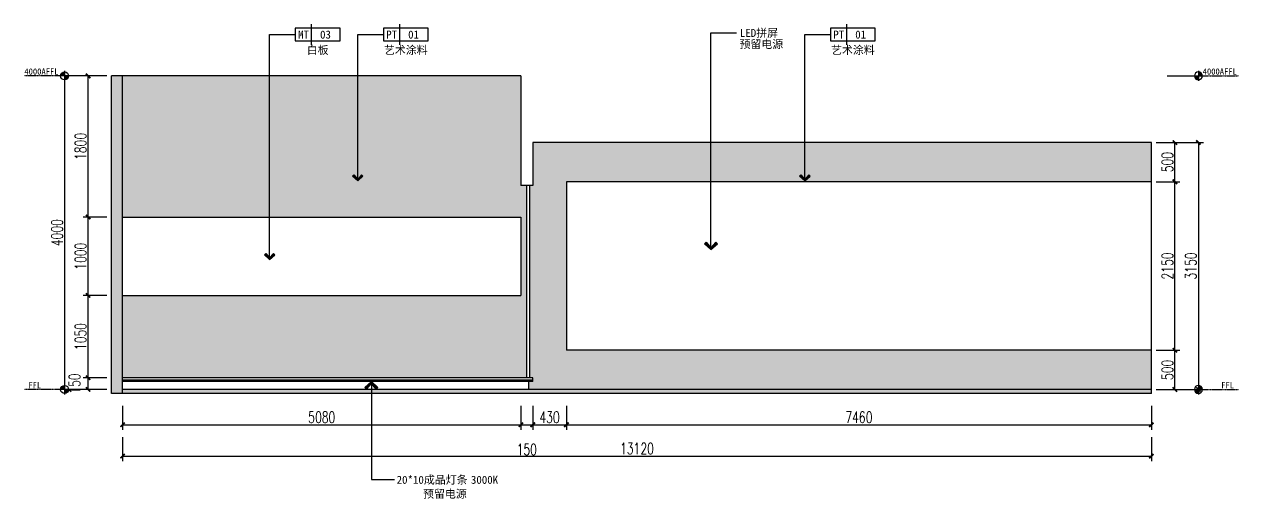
# Model space of a CAD drawing. Header units: millimetres. Extents: x 5625199 to 7433318, y -3316392 to -2552493.
# Drawn here: x 6168704 to 6184192, y -2677916 to -2671864 of the extents above; entities that cross this region are included whole.
import ezdxf
from ezdxf.enums import TextEntityAlignment as Align

# ---------------------------------------------------------------- set-up
doc = ezdxf.new("R2010")
doc.units = ezdxf.units.MM
doc.header["$PDMODE"] = 35
doc.header["$PDSIZE"] = -10
doc.linetypes.add('M-CENTER', pattern=[11.25, 7.5, -1.25, 1.25, -1.25])
for name, color, linetype in [('155', 155, 'Continuous'), ('DIM', 7, 'Continuous'), ('PL-天花', 30, 'Continuous'), ('PL-文字标注', 2, 'Continuous')]:
    doc.layers.add(name, color=color, linetype=linetype)
doc.styles.add('03.YBC-宋体2.5', font='', dxfattribs={"width": 0.8, "height": 2.5})
doc.styles.add('dop-S', font='')
doc.styles.add('XZC', font='SIMPLEX.SHX', dxfattribs={"width": 0.7, "bigfont": 'hztxt.shx'})
doc.styles.add('标注-尺寸', font='simplex.shx', dxfattribs={"width": 0.7})
doc.styles.get('03.YBC-宋体2.5').set_extended_font_data('SimSun')
doc.styles.get('dop-S').set_extended_font_data('SimSun')
doc.linetypes.add('LED_LINE', pattern='A,12.7,-5.08,["LED",XZC,S=2.54,R=0,X=-2.54,Y=-1.27],-6.349999999999999', length=24.13)
doc.dimstyles.new('90', dxfattribs={"dimscale": 0.9, "dimtxt": 150, "dimasz": 50, "dimexe": 120, "dimexo": 150, "dimgap": 30, "dimtad": 1, "dimdec": 0, "dimrnd": 5, "dimdsep": 46, "dimtxsty": '标注-尺寸', "dimblk": 'ARCHTICK', "dimcen": 0.2, "dimclrd": 8, "dimclre": 8, "dimclrt": 2, "dimadec": 0, "dimazin": 0, "dimtfac": 1, "dimtdec": 0, "dimtmove": 2, "dimatfit": 3, "dimldrblk": 'ccccc', "dimfxl": 300, "dimfxlon": 1, "dimtolj": 1, "dimtzin": 0, "dimarcsym": 0})
doc.dimstyles.new('副本 100', dxfattribs={"dimscale": 0.8, "dimtxt": 180, "dimasz": 70, "dimexe": 80, "dimexo": 100, "dimgap": 30, "dimtad": 1, "dimdec": 0, "dimrnd": 5, "dimdsep": 46, "dimtxsty": '标注-尺寸', "dimblk": 'ARCHTICK', "dimcen": 0.2, "dimdle": 5, "dimclrd": 8, "dimclre": 8, "dimclrt": 2, "dimadec": 0, "dimazin": 0, "dimtfac": 1, "dimtdec": 0, "dimtmove": 2, "dimatfit": 3, "dimldrblk": 'ccccc', "dimfxl": 300, "dimfxlon": 1, "dimtolj": 1, "dimtzin": 0, "dimarcsym": 0})
pattern_1 = [(0, (273595.864621, -417279.7072739999), (0, 203.2), [0, -203.2]), (0, (273597.896621, -417350.827274), (0, 203.2), [0, -203.2]), (0, (273603.992621, -417241.099274), (0, 203.2), [0, -203.2]), (338.1986, (273498.328621, -417304.091274), (609.6000554757884, -203.1999818137321), [21.8852496, -1072.3802784]), (216.8699, (273518.648621, -417312.219274), (609.5999833019285, 406.400025047106), [10.16, -1005.84]), (130.6013, (273510.520621, -417318.315274), (1016.000085595377, -1219.199800489247), [18.734024, -1854.6773168]), (206.5651, (273443.464621, -417342.699274), (-203.1998288935924, -203.2002660693446), [4.543755199999999, -449.8252624]), (326.3099, (273439.400621, -417344.731274), (406.3999101390997, -203.2002711718613), [7.3265792, -725.3215872]), (108.4349, (273445.496621, -417348.7952739999), (-203.1996755348543, 406.4000883092897), [6.4257936, -636.149096]), (225, (273573.512621, -417363.0192740001), (-2.84e-14, -203.2000628800271), [8.6209632, -278.7471184]), (0, (273567.416621, -417369.115274), (203.2, 203.2), [12.192, -191.008]), (135, (273579.608621, -417369.115274), (-203.2000651427688, 1.42e-14), [8.62096, -278.7471184]), (251.5651, (273549.128621, -417232.971274), (203.1996750288869, 406.4000918510402), [6.425792, -636.149096]), (0, (273547.096621, -417239.0672739999), (203.2, 203.2), [10.16, -193.04]), (143.1301, (273557.256621, -417239.0672739999), (-609.5999833019285, 406.4000250471062), [10.16, -1005.84]), (213.6901, (273441.432621, -417230.9392739999), (406.3999074765397, 203.2002693968192), [7.326576, -725.3215872]), (341.5650999999999, (273435.336621, -417235.003274), (-406.4000918510401, 203.1996750288873), [12.851584, -629.7233023999999]), (126.8699, (273447.528621, -417239.0672739999), (406.400025047106, -609.5999833019285), [10.16, -1005.84]), (0, (273500.360621, -417239.0672739999), (0, 203.2), [0, -203.2]), (0, (273445.496621, -417291.899274), (0, 203.2), [0, -203.2]), (0, (273502.392621, -417367.083274), (0, 203.2), [0, -203.2]), (0, (273557.256621, -417304.091274), (0, 203.2), [0, -203.2]), (0, (273498.328621, -417269.547274), (0, 203.2), [0, -203.2]), (0, (273453.624621, -417263.451274), (0, 203.2), [0, -203.2]), (0, (273471.912621, -417275.6432739999), (0, 203.2), [0, -203.2]), (0, (273463.784621, -417324.4112739999), (0, 203.2), [0, -203.2]), (0, (273415.016621, -417316.283274), (0, 203.2), [0, -203.2]), (0, (273417.048621, -417269.547274), (0, 203.2), [0, -203.2]), (0, (273410.952621, -417224.843274), (0, 203.2), [0, -203.2]), (0, (273473.944621, -417216.7152740001), (0, 203.2), [0, -203.2]), (0, (273518.648621, -417208.587274), (0, 203.2), [0, -203.2]), (0, (273589.768621, -417216.7152740001), (0, 203.2), [0, -203.2]), (0, (273541.0006209999, -417279.7072739999), (0, 203.2), [0, -203.2]), (0, (273520.680621, -417243.131274), (0, 203.2), [0, -203.2]), (0, (273536.936621, -417340.667274), (0, 203.2), [0, -203.2]), (0, (273475.976621, -417350.827274), (0, 203.2), [0, -203.2]), (0, (273536.936621, -417395.531274), (0, 203.2), [0, -203.2]), (0, (273469.880621, -417383.3392739999), (0, 203.2), [0, -203.2]), (0, (273404.856621, -417389.435274), (0, 203.2), [0, -203.2]), (0, (273429.2406210001, -417399.595274), (0, 203.2), [0, -203.2]), (0, (273431.272621, -417371.1472739999), (0, 203.2), [0, -203.2]), (0, (273567.416621, -417403.659274), (0, 203.2), [0, -203.2]), (0, (273591.800621, -417320.347274), (0, 203.2), [0, -203.2]), (0, (273581.640621, -417259.387274), (0, 203.2), [0, -203.2]), (0, (273488.168621, -417405.691274), (0, 203.2), [0, -203.2])]

# ---------------------------------------------------------------- blocks, each defined once
blk = doc.blocks.new('_ArchTick')
at = {"color": 0, "linetype": 'ByBlock', "const_width": 0.4}
blk.add_lwpolyline([(-0.5, -0.5), (0.5, 0.5)], dxfattribs=at)
blk = doc.blocks.new('*D237')
at = {"layer": '155', "color": 8, "lineweight": -2, "ltscale": 500, "transparency": 16777216}
for p, q in [((6169958.068876359, -2676732.718903087), (6169958.068876359, -2677036.718903087)), ((6175038.178024437, -2676732.718903087), (6175038.178024437, -2677036.718903087)), ((6169954.068876359, -2676972.718903087), (6175042.178024438, -2676972.718903087))]:
    blk.add_line(p, q, dxfattribs=at)
at = {"layer": 'Defpoints', "color": 0, "transparency": 16777216}
for p in [(6175038.178024437, -2675322.718903087), (6169958.068876359, -2675930.009797983), (6175038.178024437, -2676972.718903087)]:
    blk.add_point(p, dxfattribs=at)
at = {"layer": '155', "color": 8, "linetype": 'ByBlock', "lineweight": -2, "transparency": 16777216, "xscale": 56, "yscale": 56, "zscale": 56, "rotation": 180}
blk.add_blockref('_ArchTick', (6169958.068876359, -2676972.718903087), dxfattribs=at)
at = {"layer": '155', "color": 8, "linetype": 'ByBlock', "lineweight": -2, "transparency": 16777216, "xscale": 56, "yscale": 56, "zscale": 56}
blk.add_blockref('_ArchTick', (6175038.178024437, -2676972.718903087), dxfattribs=at)
at = {"layer": '155', "color": 2, "ltscale": 500, "transparency": 16777216, "insert": (6172498.123450399, -2676876.718903086), "char_height": 144, "attachment_point": 5, "style": '标注-尺寸'}
blk.add_mtext('\\A1;5080', dxfattribs=at)
blk = doc.blocks.new('ccccc')
h = blk.add_hatch(color=44)
h.dxf.hatch_style = 1
h.paths.add_polyline_path([(-1.713128774543291, -1.115298350458032), (-1.349075249163432, -1.474599215202033), (1e-16, 1e-16), (-1.349075249163432, 1.474599215202033), (-1.713128774543291, 1.115298350458032), (-0.4242640688316899, -1e-16)])
at = {"color": 44}
for p, q in [((-0.4242640688316898, 0), (-5.066636229632421, 0)), ((-1.349075249163432, 1.474599215202033), (-1.713128774543291, 1.115298350458032)), ((-1.713128774543291, 1.115298350458032), (-0.4242640688316898, 0)), ((-1.713128774543291, -1.115298350458032), (-0.4242640688316898, 0)), ((0, 0), (-1.349075249163432, 1.474599215202033)), ((0, 0), (-1.349075249163432, -1.474599215202033)), ((-1.349075249163432, -1.474599215202033), (-1.713128774543291, -1.115298350458032))]:
    blk.add_line(p, q, dxfattribs=at)
blk = doc.blocks.new('*D238')
at = {"layer": '155', "color": 8, "lineweight": -2, "ltscale": 500, "transparency": 16777216}
for p, q in [((6175038.178024437, -2676732.718903087), (6175038.178024437, -2677036.718903087)), ((6175188.178024438, -2676732.718903087), (6175188.178024438, -2677036.718903087)), ((6175034.178024437, -2676972.718903087), (6175192.178024437, -2676972.718903087))]:
    blk.add_line(p, q, dxfattribs=at)
at = {"layer": 'Defpoints', "color": 0, "transparency": 16777216}
for p in [(6175188.178024438, -2673922.718903087), (6175038.178024437, -2675322.718903087), (6175188.178024438, -2676972.718903087)]:
    blk.add_point(p, dxfattribs=at)
at = {"layer": '155', "color": 8, "linetype": 'ByBlock', "lineweight": -2, "transparency": 16777216, "xscale": 56, "yscale": 56, "zscale": 56, "rotation": 180}
blk.add_blockref('_ArchTick', (6175038.178024437, -2676972.718903087), dxfattribs=at)
at = {"layer": '155', "color": 8, "linetype": 'ByBlock', "lineweight": -2, "transparency": 16777216, "xscale": 56, "yscale": 56, "zscale": 56}
blk.add_blockref('_ArchTick', (6175188.178024438, -2676972.718903087), dxfattribs=at)
at = {"layer": '155', "color": 2, "ltscale": 500, "transparency": 16777216, "insert": (6175113.178024437, -2677288.718903087), "char_height": 144, "attachment_point": 5, "style": '标注-尺寸'}
blk.add_mtext('\\A1;150', dxfattribs=at)
blk = doc.blocks.new('*D239')
at = {"layer": '155', "color": 8, "lineweight": -2, "ltscale": 500, "transparency": 16777216}
for p, q in [((6175188.178024438, -2676732.718903087), (6175188.178024438, -2677036.718903087)), ((6175618.178024441, -2676732.718903087), (6175618.178024441, -2677036.718903087)), ((6175184.178024437, -2676972.718903087), (6175622.178024441, -2676972.718903087))]:
    blk.add_line(p, q, dxfattribs=at)
at = {"layer": 'Defpoints', "color": 0, "transparency": 16777216}
for p in [(6175188.178024438, -2673922.718903087), (6175618.178024441, -2676022.718903087), (6175618.178024441, -2676972.718903087)]:
    blk.add_point(p, dxfattribs=at)
at = {"layer": '155', "color": 8, "linetype": 'ByBlock', "lineweight": -2, "transparency": 16777216, "xscale": 56, "yscale": 56, "zscale": 56, "rotation": 180}
blk.add_blockref('_ArchTick', (6175188.178024438, -2676972.718903087), dxfattribs=at)
at = {"layer": '155', "color": 8, "linetype": 'ByBlock', "lineweight": -2, "transparency": 16777216, "xscale": 56, "yscale": 56, "zscale": 56}
blk.add_blockref('_ArchTick', (6175618.178024441, -2676972.718903087), dxfattribs=at)
at = {"layer": '155', "color": 2, "ltscale": 500, "transparency": 16777216, "insert": (6175403.178024439, -2676876.718903086), "char_height": 144, "attachment_point": 5, "style": '标注-尺寸'}
blk.add_mtext('\\A1;430', dxfattribs=at)
blk = doc.blocks.new('*D240')
at = {"layer": '155', "color": 8, "lineweight": -2, "ltscale": 500, "transparency": 16777216}
for p, q in [((6175618.178024441, -2676732.718903087), (6175618.178024441, -2677036.718903087)), ((6183077.855271838, -2676732.718903087), (6183077.855271838, -2677036.718903087)), ((6175614.17802444, -2676972.718903087), (6183081.855271837, -2676972.718903087))]:
    blk.add_line(p, q, dxfattribs=at)
at = {"layer": 'Defpoints', "color": 0, "transparency": 16777216}
for p in [(6175618.178024441, -2676022.718903087), (6183077.855271838, -2676268.253132696), (6183077.855271838, -2676972.718903087)]:
    blk.add_point(p, dxfattribs=at)
at = {"layer": '155', "color": 8, "linetype": 'ByBlock', "lineweight": -2, "transparency": 16777216, "xscale": 56, "yscale": 56, "zscale": 56, "rotation": 180}
blk.add_blockref('_ArchTick', (6175618.178024441, -2676972.718903087), dxfattribs=at)
at = {"layer": '155', "color": 8, "linetype": 'ByBlock', "lineweight": -2, "transparency": 16777216, "xscale": 56, "yscale": 56, "zscale": 56}
blk.add_blockref('_ArchTick', (6183077.855271838, -2676972.718903087), dxfattribs=at)
at = {"layer": '155', "color": 2, "ltscale": 500, "transparency": 16777216, "insert": (6179348.01664814, -2676876.718903086), "char_height": 144, "attachment_point": 5, "style": '标注-尺寸'}
blk.add_mtext('\\A1;7460', dxfattribs=at)
blk = doc.blocks.new('*D369')
at = {"layer": '155', "color": 8, "lineweight": -2, "ltscale": 500, "transparency": 16777216}
for p, q in [((6169958.068876359, -2677132.718903087), (6169958.068876359, -2677436.718903087)), ((6183077.855271838, -2677132.718903087), (6183077.855271838, -2677436.718903087)), ((6169954.068876359, -2677372.718903086), (6183081.855271837, -2677372.718903086))]:
    blk.add_line(p, q, dxfattribs=at)
at = {"layer": 'Defpoints', "color": 0, "transparency": 16777216}
for p in [(6169958.068876359, -2676241.144308512), (6183077.855271838, -2676522.718903087), (6183077.855271838, -2677372.718903086)]:
    blk.add_point(p, dxfattribs=at)
at = {"layer": '155', "color": 8, "linetype": 'ByBlock', "lineweight": -2, "transparency": 16777216, "xscale": 56, "yscale": 56, "zscale": 56, "rotation": 180}
blk.add_blockref('_ArchTick', (6169958.068876359, -2677372.718903086), dxfattribs=at)
at = {"layer": '155', "color": 8, "linetype": 'ByBlock', "lineweight": -2, "transparency": 16777216, "xscale": 56, "yscale": 56, "zscale": 56}
blk.add_blockref('_ArchTick', (6183077.855271838, -2677372.718903086), dxfattribs=at)
at = {"layer": '155', "color": 2, "ltscale": 500, "transparency": 16777216, "insert": (6176517.962074098, -2677276.718903087), "char_height": 144, "attachment_point": 5, "style": '标注-尺寸'}
blk.add_mtext('\\A1;13120', dxfattribs=at)
blk = doc.blocks.new('子标高')
h = blk.add_hatch(color=256)
edge = h.paths.add_edge_path()
edge.add_arc((-600.2409431565975, 0.2411642588631366), 50.95940477876863, 89.72884797535391, 180.2711520246482, ccw=False)
edge.add_line((-599.9997788977342, 51.19999838216973), (-599.9997788977342, -3.638e-12))
edge.add_line((-599.9997788977342, 0), (-651.1997772799077, 0))
edge = h.paths.add_edge_path()
edge.add_arc((-599.7586146388712, -0.2411642588667746), 50.95940477876958, -90.27115202464557, 0.271152024646824, ccw=False)
edge.add_line((-599.9997788977342, -51.19999838217336), (-599.9997788977342, 0))
edge.add_line((-599.9997788977342, 0), (-548.7997805155609, 0))
at = {"linetype": 'M-CENTER', "ltscale": 0.5}
blk.add_line((-709.9997754219294, -3.63798e-11), (-1113.972843062991, 9.8225428e-09), dxfattribs=at)
for p, q in [((-200, 0), (-709.9997754219294, 0)), ((-599.9997788977342, 63.99999797771307), (-599.9997788977342, -63.9999979777167))]:
    blk.add_line(p, q)
at = {"color": 5}
blk.add_circle((-599.9997788977342, 0), 51.19999838217196, dxfattribs=at)
at = {"style": 'dop-S'}
blk.add_attdef('标高', (-1232.206651260485, 15.99306680168956), '', height=99.99999684017963, dxfattribs=at)
blk = doc.blocks.new('母标高')
h = blk.add_hatch(color=256)
edge = h.paths.add_edge_path()
edge.add_arc((-600.2409431565975, 0.2411642588631366), 50.95940477876863, 89.72884797535391, 180.2711520246482, ccw=False)
edge.add_line((-599.9997788977342, 51.19999838216973), (-599.9997788977342, -3.638e-12))
edge.add_line((-599.9997788977342, 0), (-651.1997772799077, 0))
edge = h.paths.add_edge_path()
edge.add_arc((-599.7586146388712, -0.2411642588667746), 50.95940477876958, -90.27115202464557, 0.271152024646824, ccw=False)
edge.add_line((-599.9997788977342, -51.19999838217336), (-599.9997788977342, 0))
edge.add_line((-599.9997788977342, 0), (-548.7997805155609, 0))
at = {"linetype": 'M-CENTER', "ltscale": 0.5}
blk.add_line((-709.9997754219294, -3.63798e-11), (-1113.972843062991, 9.8225428e-09), dxfattribs=at)
for p, q in [((-200, 0), (-709.9997754219294, 0)), ((-599.9997788977342, 63.99999797771307), (-599.9997788977342, -63.9999979777167))]:
    blk.add_line(p, q)
at = {"color": 5}
blk.add_circle((-599.9997788977342, 0), 51.19999838217196, dxfattribs=at)
at = {"style": 'dop-S'}
blk.add_attdef('标高', (-1104.391530706991, 15.99306680168956), '', height=99.99999684017963, dxfattribs=at)
blk = doc.blocks.new('*D457')
at = {"layer": '155', "color": 8, "lineweight": -2, "ltscale": 500, "transparency": 16777216}
for p, q in [((6169758.068462875, -2676372.718903087), (6169454.068462875, -2676372.718903087)), ((6169518.068462874, -2676526.718903087), (6169518.068462874, -2676368.718903087)), ((6169758.068462875, -2676522.718903087), (6169454.068462875, -2676522.718903087))]:
    blk.add_line(p, q, dxfattribs=at)
at = {"layer": 'Defpoints', "color": 0, "transparency": 16777216}
for p in [(6169518.068462874, -2676372.718903087), (6170511.132777443, -2676372.718903087), (6170511.132777443, -2676522.718903087)]:
    blk.add_point(p, dxfattribs=at)
at = {"layer": '155', "color": 8, "linetype": 'ByBlock', "lineweight": -2, "transparency": 16777216, "xscale": 56, "yscale": 56, "zscale": 56}
for p, rotation in [((6169518.068462874, -2676372.718903087), 90), ((6169518.068462874, -2676522.718903087), 270)]:
    blk.add_blockref('_ArchTick', p, dxfattribs=dict(at, rotation=rotation))
at = {"layer": '155', "color": 2, "ltscale": 500, "transparency": 16777216, "insert": (6169346.068462874, -2676447.718903087), "char_height": 144, "attachment_point": 5, "rotation": 90, "style": '标注-尺寸'}
blk.add_mtext('\\A1;150', dxfattribs=at)
blk = doc.blocks.new('*D458')
at = {"layer": '155', "color": 8, "lineweight": -2, "ltscale": 500, "transparency": 16777216}
for p, q in [((6169458.068683978, -2672522.718903087), (6169154.068683978, -2672522.718903087)), ((6169218.068683977, -2672518.718903087), (6169218.068683977, -2676526.718903087)), ((6169458.068683978, -2676522.718903087), (6169154.068683978, -2676522.718903087))]:
    blk.add_line(p, q, dxfattribs=at)
at = {"layer": 'Defpoints', "color": 0, "transparency": 16777216}
for p in [(6174332.644264731, -2672522.718903087), (6169218.068683977, -2676522.718903087), (6170938.88295686, -2676522.718903087)]:
    blk.add_point(p, dxfattribs=at)
at = {"layer": '155', "color": 8, "linetype": 'ByBlock', "lineweight": -2, "transparency": 16777216, "xscale": 56, "yscale": 56, "zscale": 56}
for p, rotation in [((6169218.068683977, -2672522.718903087), 90), ((6169218.068683977, -2676522.718903087), 270)]:
    blk.add_blockref('_ArchTick', p, dxfattribs=dict(at, rotation=rotation))
at = {"layer": '155', "color": 2, "ltscale": 500, "transparency": 16777216, "insert": (6169122.068683978, -2674522.718903087), "char_height": 144, "attachment_point": 5, "rotation": 90, "style": '标注-尺寸'}
blk.add_mtext('\\A1;4000', dxfattribs=at)
blk = doc.blocks.new('*D459')
at = {"layer": '155', "color": 8, "lineweight": -2, "ltscale": 500, "transparency": 16777216}
for p, q in [((6169758.068462875, -2675322.718903087), (6169454.068462875, -2675322.718903087)), ((6169518.068462874, -2676376.718903087), (6169518.068462874, -2675318.718903087)), ((6169758.068462875, -2676372.718903087), (6169454.068462875, -2676372.718903087))]:
    blk.add_line(p, q, dxfattribs=at)
at = {"layer": 'Defpoints', "color": 0, "transparency": 16777216}
for p in [(6169518.068462874, -2675322.718903087), (6170387.227223793, -2675322.718903087), (6170511.132777443, -2676372.718903087)]:
    blk.add_point(p, dxfattribs=at)
at = {"layer": '155', "color": 8, "linetype": 'ByBlock', "lineweight": -2, "transparency": 16777216, "xscale": 56, "yscale": 56, "zscale": 56}
for p, rotation in [((6169518.068462874, -2675322.718903087), 90), ((6169518.068462874, -2676372.718903087), 270)]:
    blk.add_blockref('_ArchTick', p, dxfattribs=dict(at, rotation=rotation))
at = {"layer": '155', "color": 2, "ltscale": 500, "transparency": 16777216, "insert": (6169422.068462875, -2675847.718903087), "char_height": 144, "attachment_point": 5, "rotation": 90, "style": '标注-尺寸'}
blk.add_mtext('\\A1;1050', dxfattribs=at)
blk = doc.blocks.new('*D460')
at = {"layer": '155', "color": 8, "lineweight": -2, "ltscale": 500, "transparency": 16777216}
for p, q in [((6169758.068462875, -2674322.718903087), (6169454.068462875, -2674322.718903087)), ((6169518.068462874, -2675326.718903087), (6169518.068462874, -2674318.718903087)), ((6169758.068462875, -2675322.718903087), (6169454.068462875, -2675322.718903087))]:
    blk.add_line(p, q, dxfattribs=at)
at = {"layer": 'Defpoints', "color": 0, "transparency": 16777216}
for p in [(6169518.068462874, -2674322.718903087), (6170489.338419177, -2674322.718903087), (6170387.227223793, -2675322.718903087)]:
    blk.add_point(p, dxfattribs=at)
at = {"layer": '155', "color": 8, "linetype": 'ByBlock', "lineweight": -2, "transparency": 16777216, "xscale": 56, "yscale": 56, "zscale": 56}
for p, rotation in [((6169518.068462874, -2674322.718903087), 90), ((6169518.068462874, -2675322.718903087), 270)]:
    blk.add_blockref('_ArchTick', p, dxfattribs=dict(at, rotation=rotation))
at = {"layer": '155', "color": 2, "ltscale": 500, "transparency": 16777216, "insert": (6169422.068462875, -2674822.718903087), "char_height": 144, "attachment_point": 5, "rotation": 90, "style": '标注-尺寸'}
blk.add_mtext('\\A1;1000', dxfattribs=at)
blk = doc.blocks.new('*D461')
at = {"layer": '155', "color": 8, "lineweight": -2, "ltscale": 500, "transparency": 16777216}
for p, q in [((6169758.068462875, -2672522.718903087), (6169454.068462875, -2672522.718903087)), ((6169518.068462874, -2674326.718903087), (6169518.068462874, -2672518.718903087)), ((6169758.068462875, -2674322.718903087), (6169454.068462875, -2674322.718903087))]:
    blk.add_line(p, q, dxfattribs=at)
at = {"layer": 'Defpoints', "color": 0, "transparency": 16777216}
for p in [(6169518.068462874, -2672522.718903087), (6170489.338419177, -2672522.718903087), (6170489.338419177, -2674322.718903087)]:
    blk.add_point(p, dxfattribs=at)
at = {"layer": '155', "color": 8, "linetype": 'ByBlock', "lineweight": -2, "transparency": 16777216, "xscale": 56, "yscale": 56, "zscale": 56}
for p, rotation in [((6169518.068462874, -2672522.718903087), 90), ((6169518.068462874, -2674322.718903087), 270)]:
    blk.add_blockref('_ArchTick', p, dxfattribs=dict(at, rotation=rotation))
at = {"layer": '155', "color": 2, "ltscale": 500, "transparency": 16777216, "insert": (6169422.068462875, -2673422.718903087), "char_height": 144, "attachment_point": 5, "rotation": 90, "style": '标注-尺寸'}
blk.add_mtext('\\A1;1800', dxfattribs=at)
blk = doc.blocks.new('*D462')
at = {"layer": '155', "color": 8, "lineweight": -2, "ltscale": 500, "transparency": 16777216}
for p, q in [((6183137.855271837, -2676022.718903086), (6183441.855271837, -2676022.718903086)), ((6183377.855271837, -2676526.718903087), (6183377.855271837, -2676018.718903087)), ((6183137.855271837, -2676522.718903087), (6183441.855271837, -2676522.718903087))]:
    blk.add_line(p, q, dxfattribs=at)
at = {"layer": 'Defpoints', "color": 0, "transparency": 16777216}
for p in [(6182867.50003785, -2676022.718903086), (6183377.855271837, -2676022.718903086), (6182867.50003785, -2676522.718903087)]:
    blk.add_point(p, dxfattribs=at)
at = {"layer": '155', "color": 8, "linetype": 'ByBlock', "lineweight": -2, "transparency": 16777216, "xscale": 56, "yscale": 56, "zscale": 56}
for p, rotation in [((6183377.855271837, -2676022.718903086), 90), ((6183377.855271837, -2676522.718903087), 270)]:
    blk.add_blockref('_ArchTick', p, dxfattribs=dict(at, rotation=rotation))
at = {"layer": '155', "color": 2, "ltscale": 500, "transparency": 16777216, "insert": (6183281.855271838, -2676272.718903087), "char_height": 144, "attachment_point": 5, "rotation": 90, "style": '标注-尺寸'}
blk.add_mtext('\\A1;500', dxfattribs=at)
blk = doc.blocks.new('*D463')
at = {"layer": '155', "color": 8, "lineweight": -2, "ltscale": 500, "transparency": 16777216}
for p, q in [((6183137.855271837, -2673872.718903087), (6183441.855271837, -2673872.718903087)), ((6183377.855271837, -2676026.718903087), (6183377.855271837, -2673868.718903086)), ((6183137.855271837, -2676022.718903086), (6183441.855271837, -2676022.718903086))]:
    blk.add_line(p, q, dxfattribs=at)
at = {"layer": 'Defpoints', "color": 0, "transparency": 16777216}
for p in [(6182800.489565878, -2673872.718903087), (6183377.855271837, -2673872.718903087), (6182867.50003785, -2676022.718903086)]:
    blk.add_point(p, dxfattribs=at)
at = {"layer": '155', "color": 8, "linetype": 'ByBlock', "lineweight": -2, "transparency": 16777216, "xscale": 56, "yscale": 56, "zscale": 56}
for p, rotation in [((6183377.855271837, -2673872.718903087), 90), ((6183377.855271837, -2676022.718903086), 270)]:
    blk.add_blockref('_ArchTick', p, dxfattribs=dict(at, rotation=rotation))
at = {"layer": '155', "color": 2, "ltscale": 500, "transparency": 16777216, "insert": (6183281.855271838, -2674947.718903087), "char_height": 144, "attachment_point": 5, "rotation": 90, "style": '标注-尺寸'}
blk.add_mtext('\\A1;2150', dxfattribs=at)
blk = doc.blocks.new('*D464')
at = {"layer": '155', "color": 8, "lineweight": -2, "ltscale": 500, "transparency": 16777216}
for p, q in [((6183137.855271837, -2673372.718903087), (6183441.855271837, -2673372.718903087)), ((6183377.855271837, -2673876.718903087), (6183377.855271837, -2673368.718903087)), ((6183137.855271837, -2673872.718903087), (6183441.855271837, -2673872.718903087))]:
    blk.add_line(p, q, dxfattribs=at)
at = {"layer": 'Defpoints', "color": 0, "transparency": 16777216}
for p in [(6182800.489565878, -2673372.718903087), (6183377.855271837, -2673372.718903087), (6182800.489565878, -2673872.718903087)]:
    blk.add_point(p, dxfattribs=at)
at = {"layer": '155', "color": 8, "linetype": 'ByBlock', "lineweight": -2, "transparency": 16777216, "xscale": 56, "yscale": 56, "zscale": 56}
for p, rotation in [((6183377.855271837, -2673372.718903087), 90), ((6183377.855271837, -2673872.718903087), 270)]:
    blk.add_blockref('_ArchTick', p, dxfattribs=dict(at, rotation=rotation))
at = {"layer": '155', "color": 2, "ltscale": 500, "transparency": 16777216, "insert": (6183281.855271838, -2673622.718903086), "char_height": 144, "attachment_point": 5, "rotation": 90, "style": '标注-尺寸'}
blk.add_mtext('\\A1;500', dxfattribs=at)
blk = doc.blocks.new('*D465')
at = {"layer": '155', "color": 8, "lineweight": -2, "ltscale": 500, "transparency": 16777216}
for p, q in [((6183437.855050735, -2673372.718903087), (6183741.855050735, -2673372.718903087)), ((6183677.855050736, -2673368.718903087), (6183677.855050736, -2676526.718903087)), ((6183437.855050735, -2676522.718903087), (6183741.855050735, -2676522.718903087))]:
    blk.add_line(p, q, dxfattribs=at)
at = {"layer": 'Defpoints', "color": 0, "transparency": 16777216}
for p in [(6182800.489565878, -2673372.718903087), (6183004.711956649, -2676522.718903087), (6183677.855050736, -2676522.718903087)]:
    blk.add_point(p, dxfattribs=at)
at = {"layer": '155', "color": 8, "linetype": 'ByBlock', "lineweight": -2, "transparency": 16777216, "xscale": 56, "yscale": 56, "zscale": 56}
for p, rotation in [((6183677.855050736, -2673372.718903087), 90), ((6183677.855050736, -2676522.718903087), 270)]:
    blk.add_blockref('_ArchTick', p, dxfattribs=dict(at, rotation=rotation))
at = {"layer": '155', "color": 2, "ltscale": 500, "transparency": 16777216, "insert": (6183581.855050735, -2674947.718903087), "char_height": 144, "attachment_point": 5, "rotation": 90, "style": '标注-尺寸'}
blk.add_mtext('\\A1;3150', dxfattribs=at)
blk = doc.blocks.new('*U604')
at = {"color": 50}
blk.add_line((-9.000000000004574, 3.200000000014711), (-9.000000000004574, -3.200000000014711), dxfattribs=at)
at = {"color": 150}
blk.add_lwpolyline([(-14.00000000000457, 2.000000000014665), (-13.99999999999542, -2.000000000014665), (4.5759e-12, -2.000000000014665), (-4.5759e-12, 2.000000000014665)], close=True, dxfattribs=at)
at = {"color": 50, "style": '03.YBC-宋体2.5', "flags": 8}
for tag, p in [('PT', (-11.41203370425435, -0.0169426641272139)), ('01', (-4.560573803961943, -0.0169426641272139)), ('材料名称', (-7.000000000004575, -4.854991556547588))]:
    blk.add_attdef(tag, text='', height=2.5, dxfattribs=at).set_placement(p, align=Align.MIDDLE_CENTER)

msp = doc.modelspace()

# ---------------------------------------------------------------- hatches: boundary and pattern name
at = {"layer": '155', "ltscale": 500}
h = msp.add_hatch(dxfattribs=at)
h.set_pattern_fill('钢筋混凝土', color=250, scale=3)
h.set_pattern_definition([(45, (447527.380327514, -417409.755274), (-5.303300858899105, 5.303300858899106), []), (50, (447527.380327514, -417409.755274), (21.5178054780226, -1.882564049477853), [2.249999999999997, -24.74999999999998]), (355, (447527.380327514, -417409.755274), (-4.162540008389999, 22.56576401100035), [1.799999999999999, -19.8]), (100.4514, (447529.173477914, -417409.9121542), (17.35528145142065, 20.68318626182861), [1.912205699999998, -21.03426335999998]), (46.1842, (447527.380327514, -417403.755274), (32.01723145876933, -4.965570429870542), [3.375, -37.125]), (96.6356, (447530.0484298641, -417404.1690732099), (28.0398811664611, 29.22353612701325), [2.86830864, -31.55139]), (351.1842000000001, (447527.380327514, -417403.755274), (28.03985835400882, 29.22355802775974), [2.7, -29.7]), (21, (447530.380327514, -417405.255274), (17.90721156355385, -12.07856671996016), [2.25, -24.75]), (326, (447530.380327514, -417405.255274), (7.29945995764747, 21.75450135140559), [1.799999999999998, -19.79999999999998]), (71.4514, (447531.872594504, -417406.26182218), (25.2066788574447, 9.675914901298572), [1.912205699999999, -21.03426336]), (37.5, (447527.380327514, -417409.755274), (0.3647956595187187, 9.986815614939346), [0, -19.56, 0, -20.1, 0, -19.875]), (7.499999999999999, (447527.380327514, -417409.755274), (7.892086123264458, 11.83235135647081), [0, -11.45999999999999, 0, -19.10999999999998, 0, -7.574999999999994]), (327.5, (447520.690327514, -417409.755274), (16.01467308517227, -0.6766461520313927), [0, -7.499999999999999, 0, -23.39999999999999, 0, -31.04999999999999]), (317.5, (447517.690327514, -417409.755274), (17.49558508027159, 3.003149469969531), [0, -9.75, 0, -15.54, 0, -22.05])])
h.paths.add_polyline_path([(6169958.068876359, -2672522.718903087), (6169818.068462875, -2672522.718903087), (6169818.068462875, -2676572.718903087), (6169958.068876359, -2676572.718903087), (6169958.068876359, -2676522.718903087)])
h = msp.add_hatch(dxfattribs=at)
h.set_pattern_fill('CONC', color=250, scale=8)
h.set_pattern_definition(pattern_1)
h.paths.add_polyline_path([(6169958.068876359, -2672522.718903087), (6169958.068876359, -2674322.718903087), (6175038.178024437, -2674322.718903087), (6175038.178024437, -2675322.718903087), (6169958.068876359, -2675322.718903087), (6169958.068876359, -2676372.718903087), (6175108.178024437, -2676372.718903087), (6175108.178024437, -2673922.718903087), (6175038.178024437, -2673922.718903087), (6175038.178024437, -2672522.718903087)])
h = msp.add_hatch(dxfattribs=at)
h.set_pattern_fill('CONC', color=250, scale=8)
h.set_pattern_definition(pattern_1)
h.paths.add_polyline_path([(6183017.139982909, -2673872.718903087), (6183077.855271838, -2673872.718903087), (6183077.855271838, -2673372.718903087), (6175188.178024438, -2673372.718903087), (6175188.178024438, -2673922.718903087), (6175148.178024437, -2673922.718903087), (6175148.178024437, -2676372.718903087), (6175188.178024438, -2676372.718903087), (6175188.178024438, -2676422.718903087), (6175138.178024438, -2676422.718903087), (6175138.178024438, -2676522.718903087), (6183077.855271838, -2676522.718903087), (6183077.855271838, -2676022.718903086), (6183017.139982909, -2676022.718903086), (6175618.178024441, -2676022.718903086), (6175618.178024441, -2673872.718903087)])
h = msp.add_hatch(color=250, dxfattribs=at)
h.dxf.hatch_style = 1
h.paths.add_polyline_path([(6169958.068876359, -2676572.718903087), (6183077.855271838, -2676572.718903087), (6183077.855271838, -2676522.718903087), (6169958.068876359, -2676522.718903087)])

# ---------------------------------------------------------------- linework, layer by layer
at = {"layer": '155', "color": 0, "ltscale": 500}
for p, q in [((6169818.068462875, -2676572.718903087), (6169818.068462875, -2672522.718903087)), ((6175038.178024437, -2672522.718903087), (6169818.068462875, -2672522.718903087)), ((6169958.068876359, -2676572.718903087), (6169958.068876359, -2672522.718903087)), ((6175038.178024437, -2672522.718903087), (6175038.178024437, -2673922.718903087)), ((6175188.178024438, -2673372.718903087), (6175188.178024438, -2673922.718903087)), ((6183077.855271838, -2673372.718903087), (6175188.178024438, -2673372.718903087)), ((6183077.855271838, -2676572.718903087), (6183077.855271838, -2673372.718903087)), ((6175188.178024438, -2673922.718903087), (6175038.178024437, -2673922.718903087)), ((6183077.855271838, -2676572.718903087), (6169818.068462875, -2676572.718903087)), ((6183077.855271838, -2676522.718903087), (6169958.068876359, -2676522.718903087))]:
    msp.add_line(p, q, dxfattribs=at)
at = {"layer": '155', "color": 155, "ltscale": 500}
for p, q in [((6175108.178024437, -2673922.718903087), (6175108.178024437, -2676372.718903087)), ((6175148.178024437, -2673922.718903087), (6175148.178024437, -2676372.718903087))]:
    msp.add_line(p, q, dxfattribs=at)
at = {"layer": '155', "color": 4, "ltscale": 500}
for p, q in [((6183077.855271838, -2673872.718903087), (6175618.178024437, -2673872.718903087)), ((6175618.178024437, -2673872.718903087), (6175618.178024437, -2676022.718903086)), ((6169958.068876359, -2674322.718903087), (6175038.178024437, -2674322.718903087)), ((6175038.178024437, -2674322.718903087), (6175038.178024437, -2675322.718903087)), ((6169958.068876359, -2675322.718903087), (6175038.178024437, -2675322.718903087)), ((6183077.855271838, -2676022.718903086), (6175618.178024437, -2676022.718903086))]:
    msp.add_line(p, q, dxfattribs=at)
at = {"layer": '155', "color": 3, "ltscale": 500}
for p, q in [((6175188.178024438, -2676372.718903087), (6169958.068876359, -2676372.718903087)), ((6175188.178024438, -2676422.718903087), (6169958.068876359, -2676422.718903087)), ((6175138.178024438, -2676522.718903087), (6175138.178024438, -2676422.718903087)), ((6175188.178024438, -2676422.718903087), (6175188.178024438, -2676372.718903087))]:
    msp.add_line(p, q, dxfattribs=at)
at = {"layer": 'PL-天花', "color": 2, "linetype": 'LED_LINE', "ltscale": 0.3}
msp.add_line((6175188.178024438, -2676402.718903087), (6169958.068876359, -2676402.718903087), dxfattribs=at)

# ---------------------------------------------------------------- block references
ref = msp.add_blockref('*U604', (6172731.731311726, -2671994.985266664), dxfattribs=dict(xscale=40.82399999999999, yscale=40.82399999999999, zscale=40.82399999999999))
ref.add_attrib('材料名称', '白板', dxfattribs={"color": 50, "height": 102.06, "style": '03.YBC-宋体2.5'}).set_placement((6172445.963311726, -2672193.185441968), align=Align.MIDDLE_CENTER)
ref.add_attrib('01', '03', dxfattribs={"color": 50, "height": 102.06, "style": '03.YBC-宋体2.5'}).set_placement((6172545.550446752, -2671995.676933984), align=Align.MIDDLE_CENTER)
ref.add_attrib('PT', 'MT', dxfattribs={"color": 50, "height": 102.06, "style": '03.YBC-宋体2.5'}).set_placement((6172265.846447784, -2671995.676933984), align=Align.MIDDLE_CENTER)
ref = msp.add_blockref('*U604', (6173854.954460961, -2671994.985266664), dxfattribs=dict(xscale=40.82399999999999, yscale=40.82399999999999, zscale=40.82399999999999))
ref.add_attrib('材料名称', '艺术涂料', dxfattribs={"color": 50, "height": 102.06, "style": '03.YBC-宋体2.5'}).set_placement((6173569.18646096, -2672193.185441968), align=Align.MIDDLE_CENTER)
ref.add_attrib('01', '01', dxfattribs={"color": 50, "height": 102.06, "style": '03.YBC-宋体2.5'}).set_placement((6173668.773595988, -2671995.676933984), align=Align.MIDDLE_CENTER)
ref.add_attrib('PT', 'PT', dxfattribs={"color": 50, "height": 102.06, "style": '03.YBC-宋体2.5'}).set_placement((6173389.069597019, -2671995.676933984), align=Align.MIDDLE_CENTER)
ref = msp.add_blockref('*U604', (6179556.843611266, -2671994.985266664), dxfattribs=dict(xscale=40.82399999999999, yscale=40.82399999999999, zscale=40.82399999999999))
ref.add_attrib('材料名称', '艺术涂料', dxfattribs={"color": 50, "height": 102.06, "style": '03.YBC-宋体2.5'}).set_placement((6179271.075611266, -2672193.185441968), align=Align.MIDDLE_CENTER)
ref.add_attrib('01', '01', dxfattribs={"color": 50, "height": 102.06, "style": '03.YBC-宋体2.5'}).set_placement((6179370.662746292, -2671995.676933984), align=Align.MIDDLE_CENTER)
ref.add_attrib('PT', 'PT', dxfattribs={"color": 50, "height": 102.06, "style": '03.YBC-宋体2.5'}).set_placement((6179090.958747324, -2671995.676933984), align=Align.MIDDLE_CENTER)
at = {"layer": 'PL-文字标注', "color": 4, "linetype": 'M-CENTER'}
ref = msp.add_blockref('子标高', (6169818.068462875, -2672522.718903087), dxfattribs=at)
ref.add_attrib('标高', '4000AFFL', (6168705.16992993, -2672506.725836285), dxfattribs={"layer": '0', "height": 80, "style": 'dop-S'})
ref = msp.add_blockref('子标高', (6183077.855271838, -2672522.718903087), dxfattribs=dict(at, xscale=-1))
ref.add_attrib('标高', '4000AFFL', (6183732.653246122, -2672506.725836285), dxfattribs={"layer": '0', "height": 80, "style": 'dop-S'})
ref = msp.add_blockref('母标高', (6169818.068462875, -2676522.718903087), dxfattribs=at)
ref.add_attrib('标高', 'FFL', (6168756.35848967, -2676506.725836285), dxfattribs={"layer": '0', "height": 80, "style": 'dop-S'})
ref = msp.add_blockref('母标高', (6183077.855271838, -2676522.718903087), dxfattribs=dict(at, xscale=-1))
ref.add_attrib('标高', 'FFL', (6183968.838988059, -2676506.725836285), dxfattribs={"layer": '0', "height": 80, "style": 'dop-S'})

# ---------------------------------------------------------------- texts
at = {"color": 50, "style": '03.YBC-宋体2.5', "flags": 8}
for tag, p in [('LED拼屏', (6178073.709423044, -2671974.9554685)), ('预留电源', (6178103.350480406, -2672118.54717075)), ('20*10成品灯条', (6173904.717546859, -2677674.797282658)), ('3000K', (6174573.621260921, -2677675.071988046)), ('预留电源', (6174068.466414944, -2677854.009163327))]:
    msp.add_attdef(tag, text='材料名称', height=102.06, dxfattribs=at).set_placement(p, align=Align.MIDDLE_CENTER)

# ---------------------------------------------------------------- dimensions: what is measured, and where the dimension line sits
at = {"layer": '155', "ltscale": 500}
for base, p1, p2, picture, middle in [((6169218.068683977, -2676522.718903087), (6174332.644264731, -2672522.718903087), (6170938.88295686, -2676522.718903087), '*D458', (6169122.068683978, -2674522.718903087)), ((6169518.068462874, -2672522.718903087), (6170489.338419177, -2674322.718903087), (6170489.338419177, -2672522.718903087), '*D461', (6169422.068462875, -2673422.718903087)), ((6183377.855271837, -2673372.718903087), (6182800.489565878, -2673872.718903087), (6182800.489565878, -2673372.718903087), '*D464', (6183281.855271838, -2673622.718903086)), ((6183677.855050736, -2676522.718903087), (6182800.489565878, -2673372.718903087), (6183004.711956649, -2676522.718903087), '*D465', (6183581.855050735, -2674947.718903087)), ((6183377.855271837, -2673872.718903087), (6182867.50003785, -2676022.718903086), (6182800.489565878, -2673872.718903087), '*D463', (6183281.855271838, -2674947.718903087)), ((6169518.068462874, -2674322.718903087), (6170387.227223793, -2675322.718903087), (6170489.338419177, -2674322.718903087), '*D460', (6169422.068462875, -2674822.718903087)), ((6169518.068462874, -2675322.718903087), (6170511.132777443, -2676372.718903087), (6170387.227223793, -2675322.718903087), '*D459', (6169422.068462875, -2675847.718903087)), ((6183377.855271837, -2676022.718903086), (6182867.50003785, -2676522.718903087), (6182867.50003785, -2676022.718903086), '*D462', (6183281.855271838, -2676272.718903087)), ((6169518.068462874, -2676372.718903087), (6170511.132777443, -2676522.718903087), (6170511.132777443, -2676372.718903087), '*D457', (6169346.068462874, -2676447.718903087))]:
    dim = msp.add_linear_dim(base=base, p1=p1, p2=p2, angle=90, dimstyle='副本 100', dxfattribs=at)
    dim.commit()
    dim.dimension.update_dxf_attribs({"geometry": picture, "text_midpoint": middle})
for base, p1, p2, picture, middle in [((6175188.178024438, -2676972.718903087), (6175038.178024437, -2675322.718903087), (6175188.178024438, -2673922.718903087), '*D238', (6175113.178024437, -2677288.718903087)), ((6175618.178024441, -2676972.718903087), (6175188.178024438, -2673922.718903087), (6175618.178024441, -2676022.718903087), '*D239', (6175403.178024439, -2676876.718903086)), ((6175038.178024437, -2676972.718903087), (6169958.068876359, -2675930.009797983), (6175038.178024437, -2675322.718903087), '*D237', (6172498.123450399, -2676876.718903086)), ((6183077.855271838, -2676972.718903087), (6175618.178024441, -2676022.718903087), (6183077.855271838, -2676268.253132696), '*D240', (6179348.01664814, -2676876.718903086)), ((6183077.855271838, -2677372.718903086), (6169958.068876359, -2676241.144308512), (6183077.855271838, -2676522.718903087), '*D369', (6176517.962074098, -2677276.718903087))]:
    dim = msp.add_linear_dim(base=base, p1=p1, p2=p2, dimstyle='副本 100', dxfattribs=at)
    dim.commit()
    dim.dimension.update_dxf_attribs({"geometry": picture, "text_midpoint": middle})

# ---------------------------------------------------------------- leaders
for points in [[(6177460.623007787, -2674738.712755551), (6177460.623007787, -2671974.734951236), (6177786.102443075, -2671974.734951236)], [(6173130.688831648, -2676422.718903087), (6173130.688831648, -2677672.44538991), (6173427.379616007, -2677672.44538991)]]:
    msp.add_leader(points, dimstyle='副本 100', override={"dimgap": 30, "dimtad": 0}, dxfattribs=at)
at = {"layer": 'DIM'}
for points in [[(6171832.981383511, -2674864.184011672), (6171832.981383511, -2671994.985266664), (6172160.195311725, -2671994.985266664)], [(6172956.204532746, -2673863.119212727), (6172956.204532746, -2671994.985266664), (6173283.418460961, -2671994.985266664)], [(6178658.093683051, -2673863.119212727), (6178658.093683051, -2671994.985266664), (6178985.307611266, -2671994.985266664)]]:
    msp.add_leader(points, dimstyle='90', dxfattribs=at)

doc.saveas('drawing.dxf')
